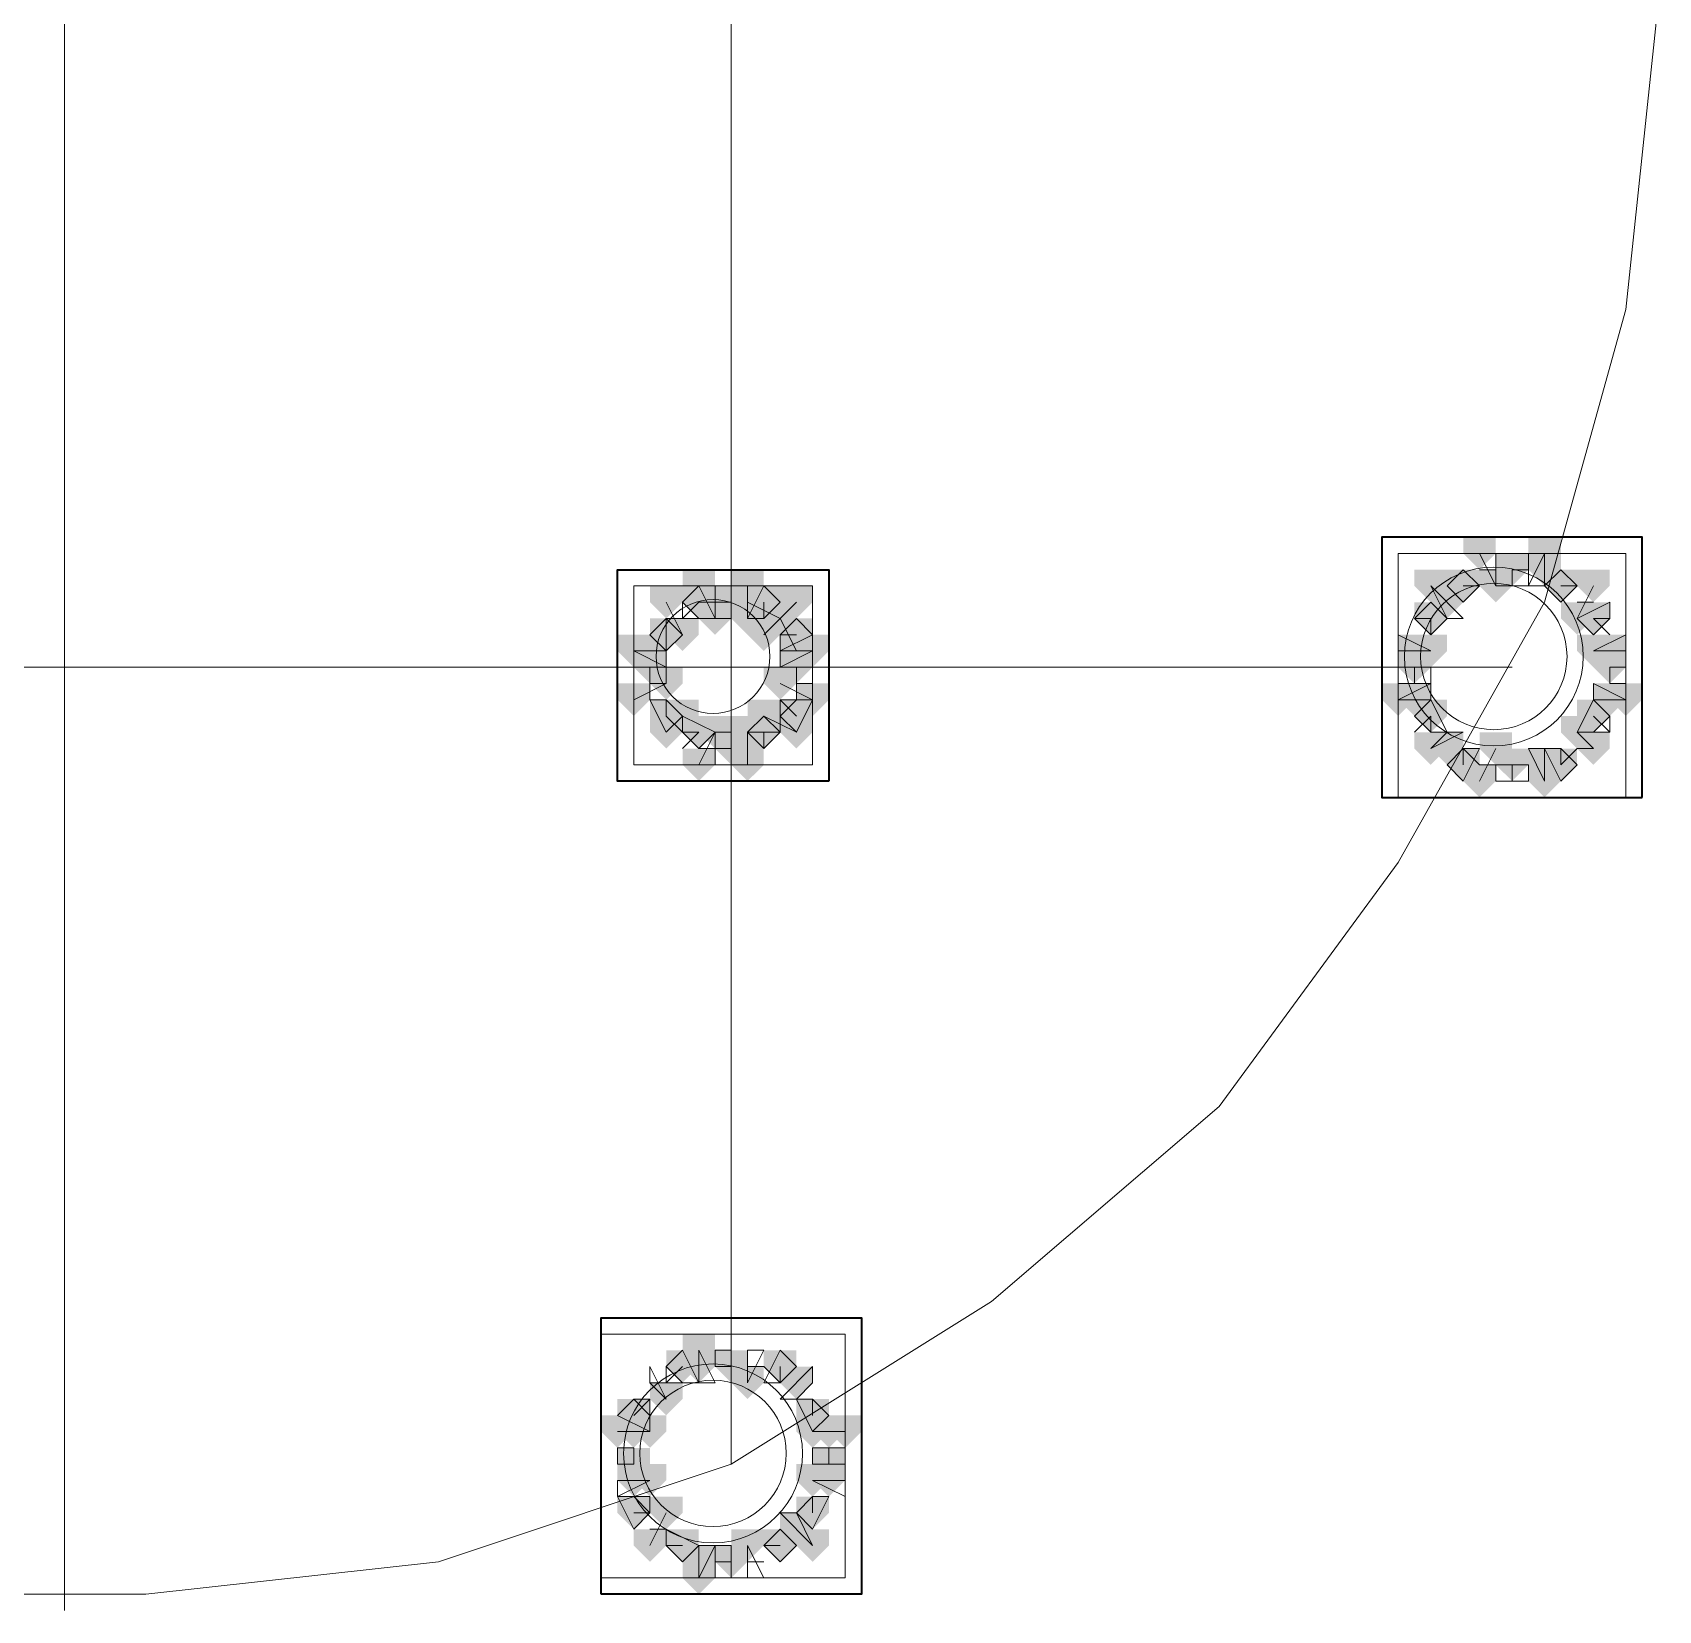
# Model space of a CAD drawing. Header units: millimetres. Extents: x 2315 to 4619, y 1334 to 1897.
# Drawn here: x 3681.92 to 3688.03, y 1548.66 to 1554.59 of the extents above; entities that cross this region are included whole.
import ezdxf

# ---------------------------------------------------------------- set-up
doc = ezdxf.new("R2010")
doc.units = ezdxf.units.MM
for name, color, linetype, true_color in [('PDF_10', 7, 'Continuous', 0x00b85c), ('PDF_AXIS', 7, 'Continuous', 0x00b85c), ('PDF_柱构件', 7, 'Continuous', 0x00b85c), ('PDF_转运站初步方案', 7, 'Continuous', 0x00b85c)]:
    doc.layers.add(name, color=color, linetype=linetype, true_color=true_color)
doc.layers.add('PDF_中心线层', color=1, linetype='Continuous')
doc.layers.add('PDF_粗实线层', color=7, linetype='Continuous')

msp = doc.modelspace()

# ---------------------------------------------------------------- hatches: boundary and pattern name
at = {"layer": 'PDF_10', "transparency": 33554559}
for points in [[(3687.477, 1552.6298), (3687.4159, 1552.6298), (3687.4159, 1552.5687), (3687.477, 1552.5076), (3687.5381, 1552.5687), (3687.5381, 1552.6298)], [(3687.477, 1552.6298), (3687.4159, 1552.6298), (3687.4159, 1552.5687), (3687.477, 1552.5076), (3687.5381, 1552.5687), (3687.5381, 1552.6298)], [(3687.2937, 1552.5687), (3687.2327, 1552.5687), (3687.2327, 1552.5076), (3687.2937, 1552.4466), (3687.3548, 1552.5076), (3687.3548, 1552.5687)], [(3687.2937, 1552.5687), (3687.2327, 1552.5687), (3687.2327, 1552.5076), (3687.2937, 1552.4466), (3687.3548, 1552.5076), (3687.3548, 1552.5687)], [(3687.2937, 1552.5687), (3687.2327, 1552.5687), (3687.2327, 1552.5076), (3687.2937, 1552.4466), (3687.3548, 1552.5076), (3687.3548, 1552.5687)], [(3687.6602, 1552.5687), (3687.5991, 1552.5687), (3687.5991, 1552.5076), (3687.6602, 1552.4466), (3687.7213, 1552.5076), (3687.7213, 1552.5687)], [(3687.6602, 1552.5687), (3687.5991, 1552.5687), (3687.5991, 1552.5076), (3687.6602, 1552.4466), (3687.7213, 1552.5076), (3687.7213, 1552.5687)], [(3687.6602, 1552.5687), (3687.5991, 1552.5687), (3687.5991, 1552.5076), (3687.6602, 1552.4466), (3687.7213, 1552.5076), (3687.7213, 1552.5687)], [(3684.4229, 1552.5076), (3684.3618, 1552.5076), (3684.3618, 1552.4466), (3684.4229, 1552.3855), (3684.484, 1552.4466), (3684.484, 1552.5076)], [(3684.4229, 1552.5076), (3684.3618, 1552.5076), (3684.3618, 1552.4466), (3684.4229, 1552.3855), (3684.484, 1552.4466), (3684.484, 1552.5076)], [(3684.5451, 1552.5076), (3684.484, 1552.5076), (3684.484, 1552.4466), (3684.5451, 1552.3855), (3684.6062, 1552.4466), (3684.6062, 1552.5076)], [(3684.5451, 1552.5076), (3684.484, 1552.5076), (3684.484, 1552.4466), (3684.5451, 1552.3855), (3684.6062, 1552.4466), (3684.6062, 1552.5076)], [(3684.6672, 1552.5076), (3684.6062, 1552.5076), (3684.6062, 1552.4466), (3684.6672, 1552.3855), (3684.7283, 1552.4466), (3684.7283, 1552.5076)], [(3684.6672, 1552.5076), (3684.6062, 1552.5076), (3684.6062, 1552.4466), (3684.6672, 1552.3855), (3684.7283, 1552.4466), (3684.7283, 1552.5076)], [(3687.1716, 1552.4466), (3687.1105, 1552.4466), (3687.1105, 1552.3855), (3687.1716, 1552.3244), (3687.2327, 1552.3855), (3687.2327, 1552.4466)], [(3687.1716, 1552.4466), (3687.1105, 1552.4466), (3687.1105, 1552.3855), (3687.1716, 1552.3244), (3687.2327, 1552.3855), (3687.2327, 1552.4466)], [(3687.7824, 1552.4466), (3687.7213, 1552.4466), (3687.7213, 1552.3855), (3687.7824, 1552.3244), (3687.8435, 1552.3855), (3687.8435, 1552.4466)], [(3687.7824, 1552.4466), (3687.7213, 1552.4466), (3687.7213, 1552.3855), (3687.7824, 1552.3244), (3687.8435, 1552.3855), (3687.8435, 1552.4466)], [(3684.3008, 1552.3855), (3684.2397, 1552.3855), (3684.2397, 1552.3244), (3684.3008, 1552.2633), (3684.3618, 1552.3244), (3684.3618, 1552.3855)], [(3684.3008, 1552.3855), (3684.2397, 1552.3855), (3684.2397, 1552.3244), (3684.3008, 1552.2633), (3684.3618, 1552.3244), (3684.3618, 1552.3855)], [(3684.3008, 1552.3855), (3684.2397, 1552.3855), (3684.2397, 1552.3244), (3684.3008, 1552.2633), (3684.3618, 1552.3244), (3684.3618, 1552.3855)], [(3684.7894, 1552.3855), (3684.7283, 1552.3855), (3684.7283, 1552.3244), (3684.7894, 1552.2633), (3684.8505, 1552.3244), (3684.8505, 1552.3855)], [(3684.7894, 1552.3855), (3684.7283, 1552.3855), (3684.7283, 1552.3244), (3684.7894, 1552.2633), (3684.8505, 1552.3244), (3684.8505, 1552.3855)], [(3684.2397, 1552.2633), (3684.1786, 1552.2633), (3684.1786, 1552.2022), (3684.2397, 1552.1412), (3684.3008, 1552.2022), (3684.3008, 1552.2633)], [(3684.2397, 1552.2633), (3684.1786, 1552.2633), (3684.1786, 1552.2022), (3684.2397, 1552.1412), (3684.3008, 1552.2022), (3684.3008, 1552.2633)], [(3684.7894, 1552.2633), (3684.7283, 1552.2633), (3684.7283, 1552.2022), (3684.7894, 1552.1412), (3684.8505, 1552.2022), (3684.8505, 1552.2633)], [(3684.7894, 1552.2633), (3684.7283, 1552.2633), (3684.7283, 1552.2022), (3684.7894, 1552.1412), (3684.8505, 1552.2022), (3684.8505, 1552.2633)], [(3687.1105, 1552.2633), (3687.0494, 1552.2633), (3687.0494, 1552.2022), (3687.1105, 1552.1412), (3687.1716, 1552.2022), (3687.1716, 1552.2633)], [(3687.1105, 1552.2633), (3687.0494, 1552.2633), (3687.0494, 1552.2022), (3687.1105, 1552.1412), (3687.1716, 1552.2022), (3687.1716, 1552.2633)], [(3687.1105, 1552.2633), (3687.0494, 1552.2633), (3687.0494, 1552.2022), (3687.1105, 1552.1412), (3687.1716, 1552.2022), (3687.1716, 1552.2633)], [(3687.8435, 1552.2633), (3687.7824, 1552.2633), (3687.7824, 1552.2022), (3687.8435, 1552.1412), (3687.9045, 1552.2022), (3687.9045, 1552.2633)], [(3687.8435, 1552.2633), (3687.7824, 1552.2633), (3687.7824, 1552.2022), (3687.8435, 1552.1412), (3687.9045, 1552.2022), (3687.9045, 1552.2633)], [(3684.3008, 1552.0801), (3684.2397, 1552.0801), (3684.2397, 1552.019), (3684.3008, 1551.9579), (3684.3618, 1552.019), (3684.3618, 1552.0801)], [(3684.3008, 1552.0801), (3684.2397, 1552.0801), (3684.2397, 1552.019), (3684.3008, 1551.9579), (3684.3618, 1552.019), (3684.3618, 1552.0801)], [(3684.7894, 1552.0801), (3684.7283, 1552.0801), (3684.7283, 1552.019), (3684.7894, 1551.9579), (3684.8505, 1552.019), (3684.8505, 1552.0801)], [(3684.7894, 1552.0801), (3684.7283, 1552.0801), (3684.7283, 1552.019), (3684.7894, 1551.9579), (3684.8505, 1552.019), (3684.8505, 1552.0801)], [(3687.1716, 1552.0801), (3687.1105, 1552.0801), (3687.1105, 1552.019), (3687.1716, 1551.9579), (3687.2327, 1552.019), (3687.2327, 1552.0801)], [(3687.1716, 1552.0801), (3687.1105, 1552.0801), (3687.1105, 1552.019), (3687.1716, 1551.9579), (3687.2327, 1552.019), (3687.2327, 1552.0801)], [(3687.7824, 1552.0801), (3687.7213, 1552.0801), (3687.7213, 1552.019), (3687.7824, 1551.9579), (3687.8435, 1552.019), (3687.8435, 1552.0801)], [(3687.7824, 1552.0801), (3687.7213, 1552.0801), (3687.7213, 1552.019), (3687.7824, 1551.9579), (3687.8435, 1552.019), (3687.8435, 1552.0801)], [(3684.4229, 1552.019), (3684.3618, 1552.019), (3684.3618, 1551.9579), (3684.4229, 1551.8968), (3684.484, 1551.9579), (3684.484, 1552.019)], [(3684.4229, 1552.019), (3684.3618, 1552.019), (3684.3618, 1551.9579), (3684.4229, 1551.8968), (3684.484, 1551.9579), (3684.484, 1552.019)], [(3684.6672, 1552.019), (3684.6062, 1552.019), (3684.6062, 1551.9579), (3684.6672, 1551.8968), (3684.7283, 1551.9579), (3684.7283, 1552.019)], [(3684.6672, 1552.019), (3684.6062, 1552.019), (3684.6062, 1551.9579), (3684.6672, 1551.8968), (3684.7283, 1551.9579), (3684.7283, 1552.019)], [(3684.5451, 1551.9579), (3684.484, 1551.9579), (3684.484, 1551.8968), (3684.5451, 1551.8357), (3684.6062, 1551.8968), (3684.6062, 1551.9579)], [(3684.5451, 1551.9579), (3684.484, 1551.9579), (3684.484, 1551.8968), (3684.5451, 1551.8357), (3684.6062, 1551.8968), (3684.6062, 1551.9579)], [(3687.2937, 1551.8968), (3687.2327, 1551.8968), (3687.2327, 1551.8357), (3687.2937, 1551.7747), (3687.3548, 1551.8357), (3687.3548, 1551.8968)], [(3687.2937, 1551.8968), (3687.2327, 1551.8968), (3687.2327, 1551.8357), (3687.2937, 1551.7747), (3687.3548, 1551.8357), (3687.3548, 1551.8968)], [(3687.477, 1551.8968), (3687.4159, 1551.8968), (3687.4159, 1551.8357), (3687.477, 1551.7747), (3687.5381, 1551.8357), (3687.5381, 1551.8968)], [(3687.477, 1551.8968), (3687.4159, 1551.8968), (3687.4159, 1551.8357), (3687.477, 1551.7747), (3687.5381, 1551.8357), (3687.5381, 1551.8968)], [(3687.6602, 1551.8968), (3687.5991, 1551.8968), (3687.5991, 1551.8357), (3687.6602, 1551.7747), (3687.7213, 1551.8357), (3687.7213, 1551.8968)], [(3687.6602, 1551.8968), (3687.5991, 1551.8968), (3687.5991, 1551.8357), (3687.6602, 1551.7747), (3687.7213, 1551.8357), (3687.7213, 1551.8968)], [(3684.3618, 1549.6368), (3684.3008, 1549.6368), (3684.3008, 1549.5757), (3684.3618, 1549.5147), (3684.4229, 1549.5757), (3684.4229, 1549.6368)], [(3684.3618, 1549.6368), (3684.3008, 1549.6368), (3684.3008, 1549.5757), (3684.3618, 1549.5147), (3684.4229, 1549.5757), (3684.4229, 1549.6368)], [(3684.5451, 1549.6368), (3684.484, 1549.6368), (3684.484, 1549.5757), (3684.5451, 1549.5147), (3684.6062, 1549.5757), (3684.6062, 1549.6368)], [(3684.5451, 1549.6368), (3684.484, 1549.6368), (3684.484, 1549.5757), (3684.5451, 1549.5147), (3684.6062, 1549.5757), (3684.6062, 1549.6368)], [(3684.7283, 1549.6368), (3684.6672, 1549.6368), (3684.6672, 1549.5757), (3684.7283, 1549.5147), (3684.7894, 1549.5757), (3684.7894, 1549.6368)], [(3684.7283, 1549.6368), (3684.6672, 1549.6368), (3684.6672, 1549.5757), (3684.7283, 1549.5147), (3684.7894, 1549.5757), (3684.7894, 1549.6368)], [(3684.1786, 1549.4536), (3684.1175, 1549.4536), (3684.1175, 1549.3925), (3684.1786, 1549.3314), (3684.2397, 1549.3925), (3684.2397, 1549.4536)], [(3684.1786, 1549.4536), (3684.1175, 1549.4536), (3684.1175, 1549.3925), (3684.1786, 1549.3314), (3684.2397, 1549.3925), (3684.2397, 1549.4536)], [(3684.8505, 1549.4536), (3684.7894, 1549.4536), (3684.7894, 1549.3925), (3684.8505, 1549.3314), (3684.9116, 1549.3925), (3684.9116, 1549.4536)], [(3684.8505, 1549.4536), (3684.7894, 1549.4536), (3684.7894, 1549.3925), (3684.8505, 1549.3314), (3684.9116, 1549.3925), (3684.9116, 1549.4536)], [(3684.1786, 1549.2703), (3684.1175, 1549.2703), (3684.1175, 1549.2093), (3684.1786, 1549.1482), (3684.2397, 1549.2093), (3684.2397, 1549.2703)], [(3684.1786, 1549.2703), (3684.1175, 1549.2703), (3684.1175, 1549.2093), (3684.1786, 1549.1482), (3684.2397, 1549.2093), (3684.2397, 1549.2703)], [(3684.9116, 1549.2703), (3684.8505, 1549.2703), (3684.8505, 1549.2093), (3684.9116, 1549.1482), (3684.9727, 1549.2093), (3684.9727, 1549.2703)], [(3684.9116, 1549.2703), (3684.8505, 1549.2703), (3684.8505, 1549.2093), (3684.9116, 1549.1482), (3684.9727, 1549.2093), (3684.9727, 1549.2703)], [(3684.1786, 1549.0871), (3684.1175, 1549.0871), (3684.1175, 1549.026), (3684.1786, 1548.9649), (3684.2397, 1549.026), (3684.2397, 1549.0871)], [(3684.1786, 1549.0871), (3684.1175, 1549.0871), (3684.1175, 1549.026), (3684.1786, 1548.9649), (3684.2397, 1549.026), (3684.2397, 1549.0871)], [(3684.8505, 1549.0871), (3684.7894, 1549.0871), (3684.7894, 1549.026), (3684.8505, 1548.9649), (3684.9116, 1549.026), (3684.9116, 1549.0871)], [(3684.8505, 1549.0871), (3684.7894, 1549.0871), (3684.7894, 1549.026), (3684.8505, 1548.9649), (3684.9116, 1549.026), (3684.9116, 1549.0871)], [(3684.8505, 1549.0871), (3684.7894, 1549.0871), (3684.7894, 1549.026), (3684.8505, 1548.9649), (3684.9116, 1549.026), (3684.9116, 1549.0871)], [(3684.3618, 1548.9649), (3684.3008, 1548.9649), (3684.3008, 1548.9039), (3684.3618, 1548.8428), (3684.4229, 1548.9039), (3684.4229, 1548.9649)], [(3684.3618, 1548.9649), (3684.3008, 1548.9649), (3684.3008, 1548.9039), (3684.3618, 1548.8428), (3684.4229, 1548.9039), (3684.4229, 1548.9649)], [(3684.7283, 1548.9649), (3684.6672, 1548.9649), (3684.6672, 1548.9039), (3684.7283, 1548.8428), (3684.7894, 1548.9039), (3684.7894, 1548.9649)], [(3684.7283, 1548.9649), (3684.6672, 1548.9649), (3684.6672, 1548.9039), (3684.7283, 1548.8428), (3684.7894, 1548.9039), (3684.7894, 1548.9649)], [(3684.7283, 1548.9649), (3684.6672, 1548.9649), (3684.6672, 1548.9039), (3684.7283, 1548.8428), (3684.7894, 1548.9039), (3684.7894, 1548.9649)], [(3684.5451, 1548.9039), (3684.484, 1548.9039), (3684.484, 1548.8428), (3684.5451, 1548.7817), (3684.6062, 1548.8428), (3684.6062, 1548.9039)], [(3684.5451, 1548.9039), (3684.484, 1548.9039), (3684.484, 1548.8428), (3684.5451, 1548.7817), (3684.6062, 1548.8428), (3684.6062, 1548.9039)]]:
    msp.add_hatch(color=256, dxfattribs=at).paths.add_polyline_path(points)
at = {"layer": 'PDF_柱构件', "transparency": 33554559}
for points in [[(3687.3548, 1552.6909), (3687.2937, 1552.6909), (3687.2937, 1552.6298), (3687.3548, 1552.5687), (3687.4159, 1552.6298), (3687.4159, 1552.6909)], [(3687.5991, 1552.6909), (3687.5381, 1552.6909), (3687.5381, 1552.6298), (3687.5991, 1552.5687), (3687.6602, 1552.6298), (3687.6602, 1552.6909)], [(3687.5991, 1552.6298), (3687.5381, 1552.6298), (3687.5381, 1552.5687), (3687.5991, 1552.5076), (3687.6602, 1552.5687), (3687.6602, 1552.6298)], [(3684.4229, 1552.5687), (3684.3618, 1552.5687), (3684.3618, 1552.5076), (3684.4229, 1552.4466), (3684.484, 1552.5076), (3684.484, 1552.5687)], [(3684.6062, 1552.5687), (3684.5451, 1552.5687), (3684.5451, 1552.5076), (3684.6062, 1552.4466), (3684.6672, 1552.5076), (3684.6672, 1552.5687)], [(3687.1716, 1552.5687), (3687.1105, 1552.5687), (3687.1105, 1552.5076), (3687.1716, 1552.4466), (3687.2327, 1552.5076), (3687.2327, 1552.5687)], [(3687.4159, 1552.5687), (3687.3548, 1552.5687), (3687.3548, 1552.5076), (3687.4159, 1552.4466), (3687.477, 1552.5076), (3687.477, 1552.5687)], [(3687.7824, 1552.5687), (3687.7213, 1552.5687), (3687.7213, 1552.5076), (3687.7824, 1552.4466), (3687.8435, 1552.5076), (3687.8435, 1552.5687)], [(3684.3008, 1552.5076), (3684.2397, 1552.5076), (3684.2397, 1552.4466), (3684.3008, 1552.3855), (3684.3618, 1552.4466), (3684.3618, 1552.5076)], [(3684.6062, 1552.5076), (3684.5451, 1552.5076), (3684.5451, 1552.4466), (3684.6062, 1552.3855), (3684.6672, 1552.4466), (3684.6672, 1552.5076)], [(3684.7894, 1552.5076), (3684.7283, 1552.5076), (3684.7283, 1552.4466), (3684.7894, 1552.3855), (3684.8505, 1552.4466), (3684.8505, 1552.5076)], [(3687.2327, 1552.5076), (3687.1716, 1552.5076), (3687.1716, 1552.4466), (3687.2327, 1552.3855), (3687.2937, 1552.4466), (3687.2937, 1552.5076)], [(3684.484, 1552.4466), (3684.4229, 1552.4466), (3684.4229, 1552.3855), (3684.484, 1552.3244), (3684.5451, 1552.3855), (3684.5451, 1552.4466)], [(3684.6062, 1552.4466), (3684.5451, 1552.4466), (3684.5451, 1552.3855), (3684.6062, 1552.3244), (3684.6672, 1552.3855), (3684.6672, 1552.4466)], [(3684.7283, 1552.4466), (3684.6672, 1552.4466), (3684.6672, 1552.3855), (3684.7283, 1552.3244), (3684.7894, 1552.3855), (3684.7894, 1552.4466)], [(3687.7213, 1552.4466), (3687.6602, 1552.4466), (3687.6602, 1552.3855), (3687.7213, 1552.3244), (3687.7824, 1552.3855), (3687.7824, 1552.4466)], [(3684.3618, 1552.3855), (3684.3008, 1552.3855), (3684.3008, 1552.3244), (3684.3618, 1552.2633), (3684.4229, 1552.3244), (3684.4229, 1552.3855)], [(3684.6672, 1552.3855), (3684.6062, 1552.3855), (3684.6062, 1552.3244), (3684.6672, 1552.2633), (3684.7283, 1552.3244), (3684.7283, 1552.3855)], [(3684.1786, 1552.3244), (3684.1175, 1552.3244), (3684.1175, 1552.2633), (3684.1786, 1552.2022), (3684.2397, 1552.2633), (3684.2397, 1552.3244)], [(3684.2397, 1552.3244), (3684.1786, 1552.3244), (3684.1786, 1552.2633), (3684.2397, 1552.2022), (3684.3008, 1552.2633), (3684.3008, 1552.3244)], [(3684.7894, 1552.3244), (3684.7283, 1552.3244), (3684.7283, 1552.2633), (3684.7894, 1552.2022), (3684.8505, 1552.2633), (3684.8505, 1552.3244)], [(3684.8505, 1552.3244), (3684.7894, 1552.3244), (3684.7894, 1552.2633), (3684.8505, 1552.2022), (3684.9116, 1552.2633), (3684.9116, 1552.3244)], [(3687.1105, 1552.3244), (3687.0494, 1552.3244), (3687.0494, 1552.2633), (3687.1105, 1552.2022), (3687.1716, 1552.2633), (3687.1716, 1552.3244)], [(3687.1716, 1552.3244), (3687.1105, 1552.3244), (3687.1105, 1552.2633), (3687.1716, 1552.2022), (3687.2327, 1552.2633), (3687.2327, 1552.3244)], [(3687.7824, 1552.3244), (3687.7213, 1552.3244), (3687.7213, 1552.2633), (3687.7824, 1552.2022), (3687.8435, 1552.2633), (3687.8435, 1552.3244)], [(3687.8435, 1552.3244), (3687.7824, 1552.3244), (3687.7824, 1552.2633), (3687.8435, 1552.2022), (3687.9045, 1552.2633), (3687.9045, 1552.3244)], [(3684.3008, 1552.2022), (3684.2397, 1552.2022), (3684.2397, 1552.1412), (3684.3008, 1552.0801), (3684.3618, 1552.1412), (3684.3618, 1552.2022)], [(3684.7283, 1552.2022), (3684.6672, 1552.2022), (3684.6672, 1552.1412), (3684.7283, 1552.0801), (3684.7894, 1552.1412), (3684.7894, 1552.2022)], [(3684.1786, 1552.1412), (3684.1175, 1552.1412), (3684.1175, 1552.0801), (3684.1786, 1552.019), (3684.2397, 1552.0801), (3684.2397, 1552.1412)], [(3684.8505, 1552.1412), (3684.7894, 1552.1412), (3684.7894, 1552.0801), (3684.8505, 1552.019), (3684.9116, 1552.0801), (3684.9116, 1552.1412)], [(3687.0494, 1552.1412), (3686.9883, 1552.1412), (3686.9883, 1552.0801), (3687.0494, 1552.019), (3687.1105, 1552.0801), (3687.1105, 1552.1412)], [(3687.1105, 1552.1412), (3687.0494, 1552.1412), (3687.0494, 1552.0801), (3687.1105, 1552.019), (3687.1716, 1552.0801), (3687.1716, 1552.1412)], [(3687.8435, 1552.1412), (3687.7824, 1552.1412), (3687.7824, 1552.0801), (3687.8435, 1552.019), (3687.9045, 1552.0801), (3687.9045, 1552.1412)], [(3687.9045, 1552.1412), (3687.8435, 1552.1412), (3687.8435, 1552.0801), (3687.9045, 1552.019), (3687.9656, 1552.0801), (3687.9656, 1552.1412)], [(3684.3618, 1552.0801), (3684.3008, 1552.0801), (3684.3008, 1552.019), (3684.3618, 1551.9579), (3684.4229, 1552.019), (3684.4229, 1552.0801)], [(3684.6672, 1552.0801), (3684.6062, 1552.0801), (3684.6062, 1552.019), (3684.6672, 1551.9579), (3684.7283, 1552.019), (3684.7283, 1552.0801)], [(3684.3008, 1552.019), (3684.2397, 1552.019), (3684.2397, 1551.9579), (3684.3008, 1551.8968), (3684.3618, 1551.9579), (3684.3618, 1552.019)], [(3684.484, 1552.019), (3684.4229, 1552.019), (3684.4229, 1551.9579), (3684.484, 1551.8968), (3684.5451, 1551.9579), (3684.5451, 1552.019)], [(3684.6062, 1552.019), (3684.5451, 1552.019), (3684.5451, 1551.9579), (3684.6062, 1551.8968), (3684.6672, 1551.9579), (3684.6672, 1552.019)], [(3684.7894, 1552.019), (3684.7283, 1552.019), (3684.7283, 1551.9579), (3684.7894, 1551.8968), (3684.8505, 1551.9579), (3684.8505, 1552.019)], [(3687.7213, 1552.019), (3687.6602, 1552.019), (3687.6602, 1551.9579), (3687.7213, 1551.8968), (3687.7824, 1551.9579), (3687.7824, 1552.019)], [(3684.6062, 1551.9579), (3684.5451, 1551.9579), (3684.5451, 1551.8968), (3684.6062, 1551.8357), (3684.6672, 1551.8968), (3684.6672, 1551.9579)], [(3687.1716, 1551.9579), (3687.1105, 1551.9579), (3687.1105, 1551.8968), (3687.1716, 1551.8357), (3687.2327, 1551.8968), (3687.2327, 1551.9579)], [(3687.2327, 1551.9579), (3687.1716, 1551.9579), (3687.1716, 1551.8968), (3687.2327, 1551.8357), (3687.2937, 1551.8968), (3687.2937, 1551.9579)], [(3687.4159, 1551.9579), (3687.3548, 1551.9579), (3687.3548, 1551.8968), (3687.4159, 1551.8357), (3687.477, 1551.8968), (3687.477, 1551.9579)], [(3687.7824, 1551.9579), (3687.7213, 1551.9579), (3687.7213, 1551.8968), (3687.7824, 1551.8357), (3687.8435, 1551.8968), (3687.8435, 1551.9579)], [(3684.4229, 1551.8968), (3684.3618, 1551.8968), (3684.3618, 1551.8357), (3684.4229, 1551.7747), (3684.484, 1551.8357), (3684.484, 1551.8968)], [(3684.6062, 1551.8968), (3684.5451, 1551.8968), (3684.5451, 1551.8357), (3684.6062, 1551.7747), (3684.6672, 1551.8357), (3684.6672, 1551.8968)], [(3687.5991, 1551.8968), (3687.5381, 1551.8968), (3687.5381, 1551.8357), (3687.5991, 1551.7747), (3687.6602, 1551.8357), (3687.6602, 1551.8968)], [(3687.3548, 1551.8357), (3687.2937, 1551.8357), (3687.2937, 1551.7747), (3687.3548, 1551.7136), (3687.4159, 1551.7747), (3687.4159, 1551.8357)], [(3687.5991, 1551.8357), (3687.5381, 1551.8357), (3687.5381, 1551.7747), (3687.5991, 1551.7136), (3687.6602, 1551.7747), (3687.6602, 1551.8357)], [(3684.4229, 1549.6979), (3684.3618, 1549.6979), (3684.3618, 1549.6368), (3684.4229, 1549.5757), (3684.484, 1549.6368), (3684.484, 1549.6979)], [(3684.4229, 1549.6368), (3684.3618, 1549.6368), (3684.3618, 1549.5757), (3684.4229, 1549.5147), (3684.484, 1549.5757), (3684.484, 1549.6368)], [(3684.6062, 1549.5757), (3684.5451, 1549.5757), (3684.5451, 1549.5147), (3684.6062, 1549.4536), (3684.6672, 1549.5147), (3684.6672, 1549.5757)], [(3684.7894, 1549.5757), (3684.7283, 1549.5757), (3684.7283, 1549.5147), (3684.7894, 1549.4536), (3684.8505, 1549.5147), (3684.8505, 1549.5757)], [(3684.3008, 1549.5147), (3684.2397, 1549.5147), (3684.2397, 1549.4536), (3684.3008, 1549.3925), (3684.3618, 1549.4536), (3684.3618, 1549.5147)], [(3684.1175, 1549.3925), (3684.0564, 1549.3925), (3684.0564, 1549.3314), (3684.1175, 1549.2703), (3684.1786, 1549.3314), (3684.1786, 1549.3925)], [(3684.1786, 1549.3925), (3684.1175, 1549.3925), (3684.1175, 1549.3314), (3684.1786, 1549.2703), (3684.2397, 1549.3314), (3684.2397, 1549.3925)], [(3684.2397, 1549.3925), (3684.1786, 1549.3925), (3684.1786, 1549.3314), (3684.2397, 1549.2703), (3684.3008, 1549.3314), (3684.3008, 1549.3925)], [(3684.8505, 1549.3925), (3684.7894, 1549.3925), (3684.7894, 1549.3314), (3684.8505, 1549.2703), (3684.9116, 1549.3314), (3684.9116, 1549.3925)], [(3684.9116, 1549.3925), (3684.8505, 1549.3925), (3684.8505, 1549.3314), (3684.9116, 1549.2703), (3684.9727, 1549.3314), (3684.9727, 1549.3925)], [(3684.9727, 1549.3925), (3684.9116, 1549.3925), (3684.9116, 1549.3314), (3684.9727, 1549.2703), (3685.0337, 1549.3314), (3685.0337, 1549.3925)], [(3684.1786, 1549.2093), (3684.1175, 1549.2093), (3684.1175, 1549.1482), (3684.1786, 1549.0871), (3684.2397, 1549.1482), (3684.2397, 1549.2093)], [(3684.2397, 1549.2093), (3684.1786, 1549.2093), (3684.1786, 1549.1482), (3684.2397, 1549.0871), (3684.3008, 1549.1482), (3684.3008, 1549.2093)], [(3684.8505, 1549.2093), (3684.7894, 1549.2093), (3684.7894, 1549.1482), (3684.8505, 1549.0871), (3684.9116, 1549.1482), (3684.9116, 1549.2093)], [(3684.9116, 1549.2093), (3684.8505, 1549.2093), (3684.8505, 1549.1482), (3684.9116, 1549.0871), (3684.9727, 1549.1482), (3684.9727, 1549.2093)], [(3684.3008, 1549.0871), (3684.2397, 1549.0871), (3684.2397, 1549.026), (3684.3008, 1548.9649), (3684.3618, 1549.026), (3684.3618, 1549.0871)], [(3684.7894, 1549.026), (3684.7283, 1549.026), (3684.7283, 1548.9649), (3684.7894, 1548.9039), (3684.8505, 1548.9649), (3684.8505, 1549.026)], [(3684.2397, 1548.9649), (3684.1786, 1548.9649), (3684.1786, 1548.9039), (3684.2397, 1548.8428), (3684.3008, 1548.9039), (3684.3008, 1548.9649)], [(3684.6062, 1548.9649), (3684.5451, 1548.9649), (3684.5451, 1548.9039), (3684.6062, 1548.8428), (3684.6672, 1548.9039), (3684.6672, 1548.9649)], [(3684.8505, 1548.9649), (3684.7894, 1548.9649), (3684.7894, 1548.9039), (3684.8505, 1548.8428), (3684.9116, 1548.9039), (3684.9116, 1548.9649)], [(3684.4229, 1548.9039), (3684.3618, 1548.9039), (3684.3618, 1548.8428), (3684.4229, 1548.7817), (3684.484, 1548.8428), (3684.484, 1548.9039)], [(3684.4229, 1548.8428), (3684.3618, 1548.8428), (3684.3618, 1548.7817), (3684.4229, 1548.7206), (3684.484, 1548.7817), (3684.484, 1548.8428)]]:
    msp.add_hatch(color=256, dxfattribs=at).paths.add_polyline_path(points)
at = {"layer": 'PDF_转运站初步方案', "transparency": 33554559}
for points in [[(3687.477, 1552.6298), (3687.4159, 1552.6298), (3687.4159, 1552.5687), (3687.477, 1552.5076), (3687.5381, 1552.5687), (3687.5381, 1552.6298)], [(3687.477, 1552.6298), (3687.4159, 1552.6298), (3687.4159, 1552.5687), (3687.477, 1552.5076), (3687.5381, 1552.5687), (3687.5381, 1552.6298)], [(3687.2937, 1552.5687), (3687.2327, 1552.5687), (3687.2327, 1552.5076), (3687.2937, 1552.4466), (3687.3548, 1552.5076), (3687.3548, 1552.5687)], [(3687.2937, 1552.5687), (3687.2327, 1552.5687), (3687.2327, 1552.5076), (3687.2937, 1552.4466), (3687.3548, 1552.5076), (3687.3548, 1552.5687)], [(3687.6602, 1552.5687), (3687.5991, 1552.5687), (3687.5991, 1552.5076), (3687.6602, 1552.4466), (3687.7213, 1552.5076), (3687.7213, 1552.5687)], [(3687.6602, 1552.5687), (3687.5991, 1552.5687), (3687.5991, 1552.5076), (3687.6602, 1552.4466), (3687.7213, 1552.5076), (3687.7213, 1552.5687)], [(3684.4229, 1552.5076), (3684.3618, 1552.5076), (3684.3618, 1552.4466), (3684.4229, 1552.3855), (3684.484, 1552.4466), (3684.484, 1552.5076)], [(3684.4229, 1552.5076), (3684.3618, 1552.5076), (3684.3618, 1552.4466), (3684.4229, 1552.3855), (3684.484, 1552.4466), (3684.484, 1552.5076)], [(3684.5451, 1552.5076), (3684.484, 1552.5076), (3684.484, 1552.4466), (3684.5451, 1552.3855), (3684.6062, 1552.4466), (3684.6062, 1552.5076)], [(3684.5451, 1552.5076), (3684.484, 1552.5076), (3684.484, 1552.4466), (3684.5451, 1552.3855), (3684.6062, 1552.4466), (3684.6062, 1552.5076)], [(3684.6672, 1552.5076), (3684.6062, 1552.5076), (3684.6062, 1552.4466), (3684.6672, 1552.3855), (3684.7283, 1552.4466), (3684.7283, 1552.5076)], [(3684.6672, 1552.5076), (3684.6062, 1552.5076), (3684.6062, 1552.4466), (3684.6672, 1552.3855), (3684.7283, 1552.4466), (3684.7283, 1552.5076)], [(3687.1716, 1552.4466), (3687.1105, 1552.4466), (3687.1105, 1552.3855), (3687.1716, 1552.3244), (3687.2327, 1552.3855), (3687.2327, 1552.4466)], [(3687.1716, 1552.4466), (3687.1105, 1552.4466), (3687.1105, 1552.3855), (3687.1716, 1552.3244), (3687.2327, 1552.3855), (3687.2327, 1552.4466)], [(3687.7824, 1552.4466), (3687.7213, 1552.4466), (3687.7213, 1552.3855), (3687.7824, 1552.3244), (3687.8435, 1552.3855), (3687.8435, 1552.4466)], [(3687.7824, 1552.4466), (3687.7213, 1552.4466), (3687.7213, 1552.3855), (3687.7824, 1552.3244), (3687.8435, 1552.3855), (3687.8435, 1552.4466)], [(3684.3008, 1552.3855), (3684.2397, 1552.3855), (3684.2397, 1552.3244), (3684.3008, 1552.2633), (3684.3618, 1552.3244), (3684.3618, 1552.3855)], [(3684.3008, 1552.3855), (3684.2397, 1552.3855), (3684.2397, 1552.3244), (3684.3008, 1552.2633), (3684.3618, 1552.3244), (3684.3618, 1552.3855)], [(3684.7894, 1552.3855), (3684.7283, 1552.3855), (3684.7283, 1552.3244), (3684.7894, 1552.2633), (3684.8505, 1552.3244), (3684.8505, 1552.3855)], [(3684.7894, 1552.3855), (3684.7283, 1552.3855), (3684.7283, 1552.3244), (3684.7894, 1552.2633), (3684.8505, 1552.3244), (3684.8505, 1552.3855)], [(3684.2397, 1552.2633), (3684.1786, 1552.2633), (3684.1786, 1552.2022), (3684.2397, 1552.1412), (3684.3008, 1552.2022), (3684.3008, 1552.2633)], [(3684.2397, 1552.2633), (3684.1786, 1552.2633), (3684.1786, 1552.2022), (3684.2397, 1552.1412), (3684.3008, 1552.2022), (3684.3008, 1552.2633)], [(3684.7894, 1552.2633), (3684.7283, 1552.2633), (3684.7283, 1552.2022), (3684.7894, 1552.1412), (3684.8505, 1552.2022), (3684.8505, 1552.2633)], [(3684.7894, 1552.2633), (3684.7283, 1552.2633), (3684.7283, 1552.2022), (3684.7894, 1552.1412), (3684.8505, 1552.2022), (3684.8505, 1552.2633)], [(3687.1105, 1552.2633), (3687.0494, 1552.2633), (3687.0494, 1552.2022), (3687.1105, 1552.1412), (3687.1716, 1552.2022), (3687.1716, 1552.2633)], [(3687.1105, 1552.2633), (3687.0494, 1552.2633), (3687.0494, 1552.2022), (3687.1105, 1552.1412), (3687.1716, 1552.2022), (3687.1716, 1552.2633)], [(3687.8435, 1552.2633), (3687.7824, 1552.2633), (3687.7824, 1552.2022), (3687.8435, 1552.1412), (3687.9045, 1552.2022), (3687.9045, 1552.2633)], [(3687.8435, 1552.2633), (3687.7824, 1552.2633), (3687.7824, 1552.2022), (3687.8435, 1552.1412), (3687.9045, 1552.2022), (3687.9045, 1552.2633)], [(3684.3008, 1552.0801), (3684.2397, 1552.0801), (3684.2397, 1552.019), (3684.3008, 1551.9579), (3684.3618, 1552.019), (3684.3618, 1552.0801)], [(3684.3008, 1552.0801), (3684.2397, 1552.0801), (3684.2397, 1552.019), (3684.3008, 1551.9579), (3684.3618, 1552.019), (3684.3618, 1552.0801)], [(3684.7894, 1552.0801), (3684.7283, 1552.0801), (3684.7283, 1552.019), (3684.7894, 1551.9579), (3684.8505, 1552.019), (3684.8505, 1552.0801)], [(3684.7894, 1552.0801), (3684.7283, 1552.0801), (3684.7283, 1552.019), (3684.7894, 1551.9579), (3684.8505, 1552.019), (3684.8505, 1552.0801)], [(3687.1716, 1552.0801), (3687.1105, 1552.0801), (3687.1105, 1552.019), (3687.1716, 1551.9579), (3687.2327, 1552.019), (3687.2327, 1552.0801)], [(3687.1716, 1552.0801), (3687.1105, 1552.0801), (3687.1105, 1552.019), (3687.1716, 1551.9579), (3687.2327, 1552.019), (3687.2327, 1552.0801)], [(3687.7824, 1552.0801), (3687.7213, 1552.0801), (3687.7213, 1552.019), (3687.7824, 1551.9579), (3687.8435, 1552.019), (3687.8435, 1552.0801)], [(3687.7824, 1552.0801), (3687.7213, 1552.0801), (3687.7213, 1552.019), (3687.7824, 1551.9579), (3687.8435, 1552.019), (3687.8435, 1552.0801)], [(3684.4229, 1552.019), (3684.3618, 1552.019), (3684.3618, 1551.9579), (3684.4229, 1551.8968), (3684.484, 1551.9579), (3684.484, 1552.019)], [(3684.4229, 1552.019), (3684.3618, 1552.019), (3684.3618, 1551.9579), (3684.4229, 1551.8968), (3684.484, 1551.9579), (3684.484, 1552.019)], [(3684.6672, 1552.019), (3684.6062, 1552.019), (3684.6062, 1551.9579), (3684.6672, 1551.8968), (3684.7283, 1551.9579), (3684.7283, 1552.019)], [(3684.6672, 1552.019), (3684.6062, 1552.019), (3684.6062, 1551.9579), (3684.6672, 1551.8968), (3684.7283, 1551.9579), (3684.7283, 1552.019)], [(3684.5451, 1551.9579), (3684.484, 1551.9579), (3684.484, 1551.8968), (3684.5451, 1551.8357), (3684.6062, 1551.8968), (3684.6062, 1551.9579)], [(3684.5451, 1551.9579), (3684.484, 1551.9579), (3684.484, 1551.8968), (3684.5451, 1551.8357), (3684.6062, 1551.8968), (3684.6062, 1551.9579)], [(3687.2937, 1551.8968), (3687.2327, 1551.8968), (3687.2327, 1551.8357), (3687.2937, 1551.7747), (3687.3548, 1551.8357), (3687.3548, 1551.8968)], [(3687.2937, 1551.8968), (3687.2327, 1551.8968), (3687.2327, 1551.8357), (3687.2937, 1551.7747), (3687.3548, 1551.8357), (3687.3548, 1551.8968)], [(3687.477, 1551.8968), (3687.4159, 1551.8968), (3687.4159, 1551.8357), (3687.477, 1551.7747), (3687.5381, 1551.8357), (3687.5381, 1551.8968)], [(3687.477, 1551.8968), (3687.4159, 1551.8968), (3687.4159, 1551.8357), (3687.477, 1551.7747), (3687.5381, 1551.8357), (3687.5381, 1551.8968)], [(3687.6602, 1551.8968), (3687.5991, 1551.8968), (3687.5991, 1551.8357), (3687.6602, 1551.7747), (3687.7213, 1551.8357), (3687.7213, 1551.8968)], [(3687.6602, 1551.8968), (3687.5991, 1551.8968), (3687.5991, 1551.8357), (3687.6602, 1551.7747), (3687.7213, 1551.8357), (3687.7213, 1551.8968)], [(3684.3618, 1549.6368), (3684.3008, 1549.6368), (3684.3008, 1549.5757), (3684.3618, 1549.5147), (3684.4229, 1549.5757), (3684.4229, 1549.6368)], [(3684.3618, 1549.6368), (3684.3008, 1549.6368), (3684.3008, 1549.5757), (3684.3618, 1549.5147), (3684.4229, 1549.5757), (3684.4229, 1549.6368)], [(3684.5451, 1549.6368), (3684.484, 1549.6368), (3684.484, 1549.5757), (3684.5451, 1549.5147), (3684.6062, 1549.5757), (3684.6062, 1549.6368)], [(3684.5451, 1549.6368), (3684.484, 1549.6368), (3684.484, 1549.5757), (3684.5451, 1549.5147), (3684.6062, 1549.5757), (3684.6062, 1549.6368)], [(3684.7283, 1549.6368), (3684.6672, 1549.6368), (3684.6672, 1549.5757), (3684.7283, 1549.5147), (3684.7894, 1549.5757), (3684.7894, 1549.6368)], [(3684.7283, 1549.6368), (3684.6672, 1549.6368), (3684.6672, 1549.5757), (3684.7283, 1549.5147), (3684.7894, 1549.5757), (3684.7894, 1549.6368)], [(3684.1786, 1549.4536), (3684.1175, 1549.4536), (3684.1175, 1549.3925), (3684.1786, 1549.3314), (3684.2397, 1549.3925), (3684.2397, 1549.4536)], [(3684.1786, 1549.4536), (3684.1175, 1549.4536), (3684.1175, 1549.3925), (3684.1786, 1549.3314), (3684.2397, 1549.3925), (3684.2397, 1549.4536)], [(3684.8505, 1549.4536), (3684.7894, 1549.4536), (3684.7894, 1549.3925), (3684.8505, 1549.3314), (3684.9116, 1549.3925), (3684.9116, 1549.4536)], [(3684.8505, 1549.4536), (3684.7894, 1549.4536), (3684.7894, 1549.3925), (3684.8505, 1549.3314), (3684.9116, 1549.3925), (3684.9116, 1549.4536)], [(3684.1786, 1549.2703), (3684.1175, 1549.2703), (3684.1175, 1549.2093), (3684.1786, 1549.1482), (3684.2397, 1549.2093), (3684.2397, 1549.2703)], [(3684.1786, 1549.2703), (3684.1175, 1549.2703), (3684.1175, 1549.2093), (3684.1786, 1549.1482), (3684.2397, 1549.2093), (3684.2397, 1549.2703)], [(3684.9116, 1549.2703), (3684.8505, 1549.2703), (3684.8505, 1549.2093), (3684.9116, 1549.1482), (3684.9727, 1549.2093), (3684.9727, 1549.2703)], [(3684.9116, 1549.2703), (3684.8505, 1549.2703), (3684.8505, 1549.2093), (3684.9116, 1549.1482), (3684.9727, 1549.2093), (3684.9727, 1549.2703)], [(3684.1786, 1549.0871), (3684.1175, 1549.0871), (3684.1175, 1549.026), (3684.1786, 1548.9649), (3684.2397, 1549.026), (3684.2397, 1549.0871)], [(3684.1786, 1549.0871), (3684.1175, 1549.0871), (3684.1175, 1549.026), (3684.1786, 1548.9649), (3684.2397, 1549.026), (3684.2397, 1549.0871)], [(3684.8505, 1549.0871), (3684.7894, 1549.0871), (3684.7894, 1549.026), (3684.8505, 1548.9649), (3684.9116, 1549.026), (3684.9116, 1549.0871)], [(3684.8505, 1549.0871), (3684.7894, 1549.0871), (3684.7894, 1549.026), (3684.8505, 1548.9649), (3684.9116, 1549.026), (3684.9116, 1549.0871)], [(3684.3618, 1548.9649), (3684.3008, 1548.9649), (3684.3008, 1548.9039), (3684.3618, 1548.8428), (3684.4229, 1548.9039), (3684.4229, 1548.9649)], [(3684.3618, 1548.9649), (3684.3008, 1548.9649), (3684.3008, 1548.9039), (3684.3618, 1548.8428), (3684.4229, 1548.9039), (3684.4229, 1548.9649)], [(3684.7283, 1548.9649), (3684.6672, 1548.9649), (3684.6672, 1548.9039), (3684.7283, 1548.8428), (3684.7894, 1548.9039), (3684.7894, 1548.9649)], [(3684.7283, 1548.9649), (3684.6672, 1548.9649), (3684.6672, 1548.9039), (3684.7283, 1548.8428), (3684.7894, 1548.9039), (3684.7894, 1548.9649)], [(3684.5451, 1548.9039), (3684.484, 1548.9039), (3684.484, 1548.8428), (3684.5451, 1548.7817), (3684.6062, 1548.8428), (3684.6062, 1548.9039)], [(3684.5451, 1548.9039), (3684.484, 1548.9039), (3684.484, 1548.8428), (3684.5451, 1548.7817), (3684.6062, 1548.8428), (3684.6062, 1548.9039)]]:
    msp.add_hatch(color=256, dxfattribs=at).paths.add_polyline_path(points)

# ---------------------------------------------------------------- linework, layer by layer
at = {"layer": 'PDF_10', "lineweight": 18}
for points in [[(3687.477, 1552.5076), (3687.477, 1552.5687), (3687.5381, 1552.5687)], [(3684.484, 1552.4466), (3684.5451, 1552.4466), (3684.5451, 1552.5076)], [(3687.2937, 1552.5076), (3687.3548, 1552.5076)], [(3687.6602, 1552.5076), (3687.7213, 1552.5076)], [(3684.3618, 1552.3855), (3684.4229, 1552.4466)], [(3684.4229, 1552.3855), (3684.3618, 1552.4466)], [(3684.6062, 1552.4466), (3684.7283, 1552.3855), (3684.7894, 1552.2633)], [(3684.6672, 1552.3855), (3684.6672, 1552.4466)], [(3684.3008, 1552.2633), (3684.3008, 1552.3855)], [(3687.1716, 1552.3244), (3687.1716, 1552.3855), (3687.1105, 1552.3855)], [(3687.8435, 1552.3855), (3687.7824, 1552.3855), (3687.8435, 1552.3244)], [(3684.7283, 1552.3244), (3684.7894, 1552.3244)], [(3684.2397, 1552.1412), (3684.2397, 1552.2022), (3684.3008, 1552.2022)], [(3684.8505, 1552.2022), (3684.7894, 1552.2022), (3684.7894, 1552.1412)], [(3687.1105, 1552.1412), (3687.1105, 1552.2022)], [(3687.9045, 1552.2022), (3687.8435, 1552.2022), (3687.8435, 1552.1412)], [(3684.3008, 1552.019), (3684.3008, 1552.0801), (3684.3008, 1552.019)], [(3684.7894, 1552.0801), (3684.7283, 1552.019)], [(3684.7283, 1552.0801), (3684.7894, 1552.019)], [(3687.1716, 1551.9579), (3687.1716, 1552.019), (3687.1105, 1551.9579)], [(3687.8435, 1552.019), (3687.7824, 1551.9579)], [(3687.7824, 1552.019), (3687.8435, 1551.9579)], [(3684.3618, 1551.8968), (3684.4229, 1551.9579), (3684.3618, 1551.9579)], [(3684.5451, 1551.9579), (3684.5451, 1551.8968), (3684.484, 1551.8968)], [(3684.7283, 1551.9579), (3684.6062, 1551.9579)], [(3684.6672, 1551.9579), (3684.6672, 1551.8968)], [(3687.3548, 1551.8357), (3687.2937, 1551.8968), (3687.2937, 1551.8357)], [(3687.7213, 1551.8968), (3687.6602, 1551.8357), (3687.6602, 1551.8968)], [(3687.5381, 1551.8357), (3687.477, 1551.8357), (3687.477, 1551.7747)], [(3684.5451, 1549.6368), (3684.5451, 1549.5757), (3684.484, 1549.5757)], [(3684.3618, 1549.5757), (3684.3008, 1549.5147)], [(3684.3618, 1549.5147), (3684.3008, 1549.5757)], [(3684.7283, 1549.5757), (3684.7283, 1549.5147), (3684.6672, 1549.5757)], [(3684.2397, 1549.4536), (3684.1786, 1549.3925)], [(3684.2397, 1549.3925), (3684.1786, 1549.4536)], [(3684.8505, 1549.4536), (3684.8505, 1549.3925), (3684.8505, 1549.4536)], [(3684.1786, 1549.2703), (3684.1786, 1549.2093), (3684.1175, 1549.2093)], [(3684.8505, 1549.2093), (3684.9116, 1549.2093), (3684.9116, 1549.2703)], [(3684.1786, 1549.0871), (3684.2397, 1549.026), (3684.1786, 1549.026)], [(3684.8505, 1549.026), (3684.8505, 1549.0871)], [(3684.3008, 1548.9039), (3684.3618, 1548.9039), (3684.3008, 1548.9039)], [(3684.484, 1548.8428), (3684.5451, 1548.8428), (3684.5451, 1548.9039)], [(3684.6672, 1548.9039), (3684.7283, 1548.9039)]]:
    msp.add_lwpolyline(points, dxfattribs=at)
at = {"layer": 'PDF_AXIS', "lineweight": 18}
for points in [[(3687.9045, 1551.7136), (3687.9045, 1552.6298), (3687.0494, 1552.6298), (3687.0494, 1551.7136)], [(3684.8505, 1551.8357), (3684.8505, 1552.5076), (3684.1786, 1552.5076), (3684.1786, 1551.8357)], [(3684.0564, 1548.7817), (3684.0564, 1549.6979), (3684.9727, 1549.6979), (3684.9727, 1548.7817)]]:
    msp.add_lwpolyline(points, close=True, dxfattribs=at)
at = {"layer": 'PDF_中心线层', "color": 112, "lineweight": 18, "true_color": 0x00b85c}
msp.add_lwpolyline([(3682.0408, 1560.6925), (3682.0408, 1548.6595)], close=True, dxfattribs=at)
for points in [[(3684.5451, 1549.2093), (3684.5451, 1560.1428)], [(3688.0267, 1554.7066), (3687.9045, 1553.546), (3687.5991, 1552.4466), (3687.0494, 1551.4693), (3686.3775, 1550.553), (3685.5224, 1549.8201), (3684.5451, 1549.2093), (3683.4456, 1548.8428), (3682.3462, 1548.7206), (3681.1856, 1548.7206), (3680.0862, 1549.026), (3679.0478, 1549.5147), (3678.9867, 1549.5147)], [(3676.6045, 1552.2022), (3687.477, 1552.2022)]]:
    msp.add_lwpolyline(points, dxfattribs=at)
at = {"layer": 'PDF_柱构件', "lineweight": 18}
for points in [[(3687.3548, 1552.6298), (3687.4159, 1552.5076)], [(3687.4159, 1552.5076), (3687.5381, 1552.5076), (3687.5381, 1552.6298), (3687.4159, 1552.6298)], [(3687.5991, 1552.6298), (3687.5381, 1552.5076), (3687.5991, 1552.5076)], [(3687.2937, 1552.4466), (3687.3548, 1552.5076), (3687.2937, 1552.5687), (3687.2327, 1552.5076)], [(3687.5991, 1552.5076), (3687.6602, 1552.4466), (3687.7213, 1552.5076), (3687.6602, 1552.5687)], [(3684.3618, 1552.3855), (3684.484, 1552.3855), (3684.4229, 1552.5076), (3684.3618, 1552.4466)], [(3684.4229, 1552.5076), (3684.484, 1552.3855)], [(3684.484, 1552.3855), (3684.5451, 1552.3855), (3684.5451, 1552.5076), (3684.484, 1552.5076)], [(3684.6062, 1552.5076), (3684.6062, 1552.3855)], [(3684.6062, 1552.3855), (3684.6672, 1552.3855), (3684.7283, 1552.4466), (3684.6672, 1552.5076)], [(3687.1716, 1552.5076), (3687.2327, 1552.3855), (3687.2937, 1552.3855)], [(3687.7824, 1552.5076), (3687.7213, 1552.3855)], [(3684.3008, 1552.4466), (3684.3618, 1552.3244)], [(3684.7894, 1552.4466), (3684.6672, 1552.3244)], [(3687.1716, 1552.3244), (3687.2327, 1552.3855), (3687.1716, 1552.4466), (3687.1105, 1552.3855)], [(3687.7213, 1552.3855), (3687.7824, 1552.3244), (3687.8435, 1552.3855), (3687.8435, 1552.4466)], [(3684.3008, 1552.2633), (3684.3618, 1552.3244), (3684.3008, 1552.3855), (3684.2397, 1552.3244)], [(3684.7283, 1552.3244), (3684.7283, 1552.2633), (3684.8505, 1552.3244), (3684.7894, 1552.3855)], [(3687.0494, 1552.2633), (3687.1716, 1552.2633), (3687.0494, 1552.3244)], [(3687.9045, 1552.3244), (3687.7824, 1552.2633), (3687.9045, 1552.2633)], [(3684.1786, 1552.2633), (3684.3008, 1552.2022), (3684.3008, 1552.2633)], [(3684.8505, 1552.2633), (3684.7283, 1552.2633), (3684.7283, 1552.2022)], [(3684.3008, 1552.1412), (3684.3008, 1552.2022), (3684.2397, 1552.2022), (3684.2397, 1552.1412)], [(3684.7894, 1552.2022), (3684.7894, 1552.1412), (3684.8505, 1552.1412), (3684.8505, 1552.2022)], [(3687.1716, 1552.1412), (3687.1716, 1552.2022), (3687.0494, 1552.2022), (3687.0494, 1552.1412)], [(3687.8435, 1552.2022), (3687.8435, 1552.1412), (3687.9045, 1552.1412), (3687.9045, 1552.2022)], [(3684.1786, 1552.0801), (3684.3008, 1552.1412)], [(3684.8505, 1552.0801), (3684.7283, 1552.1412)], [(3687.0494, 1552.0801), (3687.1716, 1552.0801), (3687.1716, 1552.1412)], [(3687.9045, 1552.0801), (3687.7824, 1552.1412), (3687.7824, 1552.0801)], [(3684.3618, 1552.019), (3684.3008, 1552.0801), (3684.2397, 1552.0801), (3684.3008, 1551.9579)], [(3684.7283, 1552.0801), (3684.7283, 1552.019), (3684.7894, 1551.9579), (3684.8505, 1552.0801)], [(3687.2327, 1551.9579), (3687.1716, 1552.0801), (3687.1105, 1552.019), (3687.1716, 1551.9579)], [(3687.7824, 1552.0801), (3687.7213, 1551.9579), (3687.8435, 1551.9579), (3687.8435, 1552.019)], [(3684.3008, 1551.9579), (3684.3618, 1552.019)], [(3684.484, 1551.9579), (3684.3618, 1552.019), (3684.3618, 1551.9579), (3684.4229, 1551.8968)], [(3684.6672, 1552.019), (3684.6062, 1551.9579), (3684.6672, 1551.8968), (3684.7283, 1551.9579)], [(3684.7894, 1551.9579), (3684.6672, 1552.019)], [(3684.4229, 1551.8357), (3684.484, 1551.9579)], [(3684.5451, 1551.9579), (3684.484, 1551.9579), (3684.484, 1551.8357), (3684.5451, 1551.8357)], [(3684.6062, 1551.8357), (3684.6062, 1551.9579)], [(3687.1716, 1551.8968), (3687.2937, 1551.9579), (3687.2327, 1551.9579)], [(3687.7824, 1551.8968), (3687.7213, 1551.9579)], [(3687.3548, 1551.8968), (3687.2937, 1551.8968), (3687.2327, 1551.8357), (3687.2937, 1551.7747)], [(3687.3548, 1551.7747), (3687.4159, 1551.8968)], [(3687.5991, 1551.7747), (3687.5991, 1551.8968), (3687.5381, 1551.8968)], [(3687.6602, 1551.8968), (3687.5991, 1551.8968), (3687.6602, 1551.7747), (3687.7213, 1551.8357)], [(3687.5381, 1551.8357), (3687.4159, 1551.8357), (3687.4159, 1551.7747), (3687.5381, 1551.7747)], [(3684.4229, 1549.5147), (3684.3008, 1549.5147), (3684.3008, 1549.5757), (3684.3618, 1549.6368)], [(3684.4229, 1549.6368), (3684.484, 1549.5147), (3684.4229, 1549.5147)], [(3684.5451, 1549.5757), (3684.484, 1549.5757), (3684.484, 1549.6368), (3684.5451, 1549.6368)], [(3684.6672, 1549.6368), (3684.6062, 1549.5147), (3684.6062, 1549.6368)], [(3684.7283, 1549.5147), (3684.6672, 1549.5147), (3684.7283, 1549.6368), (3684.7894, 1549.5757)], [(3684.2397, 1549.5757), (3684.3008, 1549.4536), (3684.2397, 1549.5147)], [(3684.8505, 1549.5147), (3684.7894, 1549.4536), (3684.7283, 1549.4536), (3684.8505, 1549.5757)], [(3684.2397, 1549.4536), (3684.2397, 1549.3314), (3684.1175, 1549.3925), (3684.1786, 1549.4536)], [(3684.8505, 1549.3314), (3684.7894, 1549.4536), (3684.8505, 1549.4536), (3684.9116, 1549.3925)], [(3684.1175, 1549.3314), (3684.2397, 1549.3314)], [(3684.9727, 1549.3314), (3684.8505, 1549.3314)], [(3684.1786, 1549.2703), (3684.1786, 1549.2093), (3684.1175, 1549.2093), (3684.1175, 1549.2703)], [(3684.8505, 1549.2093), (3684.8505, 1549.2703), (3684.9727, 1549.2703), (3684.9727, 1549.2093)], [(3684.1175, 1549.1482), (3684.2397, 1549.1482), (3684.1175, 1549.0871)], [(3684.9727, 1549.0871), (3684.8505, 1549.1482), (3684.9727, 1549.1482)], [(3684.2397, 1549.0871), (3684.2397, 1549.026), (3684.1786, 1548.9649), (3684.1175, 1549.0871)], [(3684.7894, 1549.026), (3684.8505, 1549.0871), (3684.9116, 1549.0871), (3684.8505, 1548.9649)], [(3684.2397, 1548.9039), (3684.3008, 1549.026)], [(3684.8505, 1548.9039), (3684.7283, 1549.026), (3684.7894, 1549.026)], [(3684.3008, 1548.9649), (3684.4229, 1548.9039), (3684.3618, 1548.8428), (3684.3008, 1548.9039)], [(3684.6672, 1548.9039), (3684.7283, 1548.9649), (3684.7894, 1548.9039), (3684.7283, 1548.8428)], [(3684.4229, 1548.7817), (3684.4229, 1548.9039), (3684.484, 1548.9039)], [(3684.484, 1548.9039), (3684.5451, 1548.9039), (3684.5451, 1548.7817), (3684.484, 1548.7817)], [(3684.6062, 1548.7817), (3684.6062, 1548.9039), (3684.6672, 1548.7817)]]:
    msp.add_lwpolyline(points, close=True, dxfattribs=at)
for points in [[(3687.3548, 1552.5687), (3687.4159, 1552.5687)], [(3684.4229, 1552.4466), (3684.484, 1552.4466)], [(3687.7213, 1552.4466), (3687.7824, 1552.4466)], [(3684.3008, 1552.3855), (3684.3618, 1552.3855)], [(3684.2397, 1552.0801), (3684.2397, 1552.1412)], [(3684.7894, 1552.1412), (3684.7894, 1552.0801)], [(3684.3618, 1551.9579), (3684.3008, 1552.019)], [(3684.7283, 1552.019), (3684.7283, 1551.9579)], [(3684.484, 1551.8968), (3684.4229, 1551.8968)], [(3687.7824, 1551.8968), (3687.7213, 1551.8968)], [(3687.4159, 1551.8357), (3687.3548, 1551.8357)], [(3684.6672, 1549.5757), (3684.6062, 1549.5757)], [(3684.3008, 1549.5147), (3684.2397, 1549.5147)], [(3684.2397, 1548.9649), (3684.3008, 1548.9649)], [(3684.6062, 1548.8428), (3684.6672, 1548.8428)]]:
    msp.add_lwpolyline(points, dxfattribs=at)
at = {"layer": 'PDF_粗实线层', "color": 112, "lineweight": 35, "true_color": 0x00b85c}
for points in [[(3687.9656, 1551.7136), (3687.9656, 1552.6909), (3686.9883, 1552.6909), (3686.9883, 1551.7136)], [(3684.9116, 1551.7747), (3684.1175, 1551.7747), (3684.1175, 1552.5687), (3684.9116, 1552.5687)], [(3684.0564, 1548.7206), (3684.0564, 1549.759), (3685.0337, 1549.759), (3685.0337, 1548.7206)]]:
    msp.add_lwpolyline(points, close=True, dxfattribs=at)
at = {"layer": 'PDF_转运站初步方案', "lineweight": 18}
for centre, radius in [((3687.4084, 1552.2426), 0.3359), ((3687.4084, 1552.2426), 0.2749), ((3684.4764, 1552.2426), 0.2138), ((3684.4764, 1552.2426), 0.2138), ((3684.4764, 1549.2495), 0.3359), ((3684.4764, 1549.2495), 0.2749)]:
    msp.add_circle(centre, radius, dxfattribs=at)

doc.saveas('drawing.dxf')
